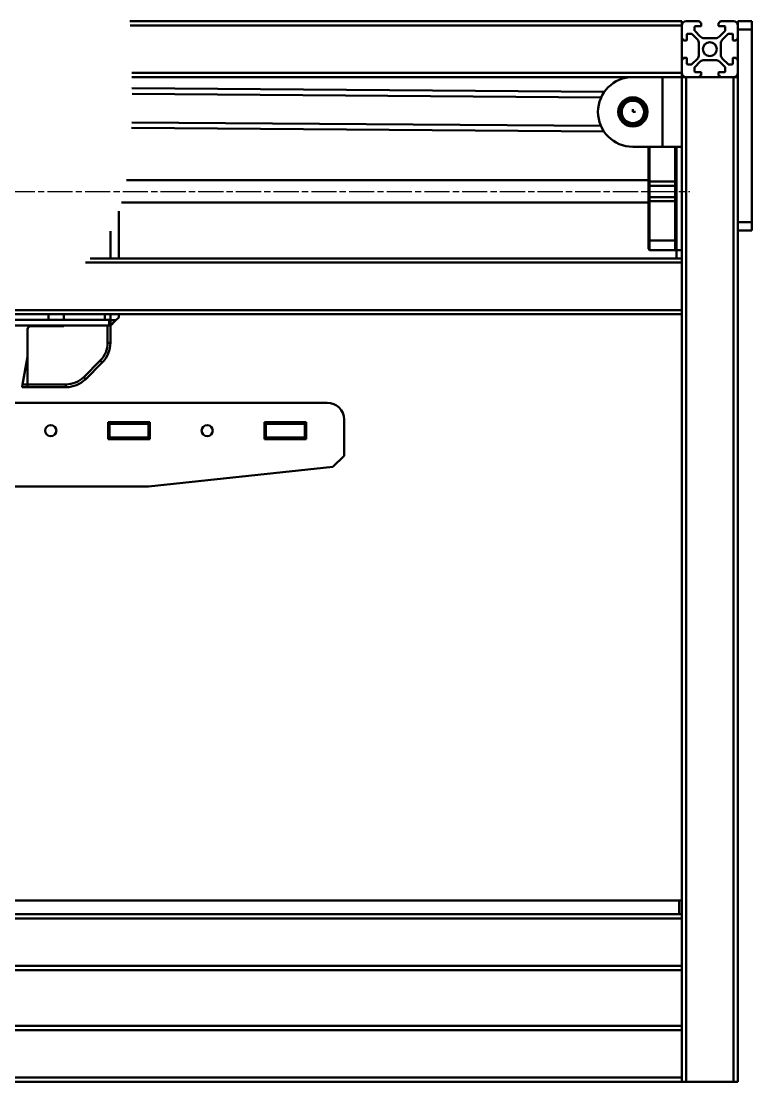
# Model space of a CAD drawing. Header units: millimetres. Extents: x -1615 to 4166, y 5 to 3174.
# Drawn here: x -623.2 to -448.8, y 2689.6 to 2942.9 of the extents above; entities that cross this region are included whole.
import ezdxf

# ---------------------------------------------------------------- set-up
doc = ezdxf.new("R2010")
doc.units = ezdxf.units.MM
doc.header["$LTSCALE"] = 0.25
doc.linetypes.add('ACAD_ISO08W100', pattern=[36, 24, -3, 6, -3])
doc.layers.add('duong tam', color=2, linetype='ACAD_ISO08W100', lineweight=25)
doc.layers.add('Net dam', color=7, linetype='Continuous', lineweight=50)

msp = doc.modelspace()

# ---------------------------------------------------------------- linework, layer by layer
at = {"layer": 'duong tam'}
msp.add_line((-706.94, 2902.263), (-463.61, 2902.263), dxfattribs=at)
at = {"layer": 'Net dam'}
for p, q in [((-465.474, 2942.93), (-597.27, 2942.93)), ((-465.474, 2941.93), (-597.229, 2941.93)), ((-465.474, 2942.93), (-465.474, 2941.93)), ((-465.474, 2941.93), (-465.474, 2938.797)), ((-461.34, 2942.93), (-464.473, 2942.93)), ((-462.474, 2940.692), (-462.474, 2941.597)), ((-462.34, 2941.73), (-461.007, 2941.73)), ((-461.207, 2942.73), (-461.207, 2942.797)), ((-461.007, 2942.597), (-461.074, 2942.597)), ((-460.873, 2941.863), (-460.873, 2942.463)), ((-456.74, 2942.463), (-456.74, 2941.863)), ((-456.54, 2942.597), (-456.607, 2942.597)), ((-456.607, 2941.73), (-455.274, 2941.73)), ((-456.407, 2942.797), (-456.407, 2942.73)), ((-453.14, 2942.93), (-456.274, 2942.93)), ((-455.14, 2941.597), (-455.14, 2940.692)), ((-452.14, 2942.93), (-448.807, 2942.93)), ((-452.14, 2941.93), (-452.14, 2942.93)), ((-452.14, 2938.797), (-452.14, 2941.93)), ((-448.807, 2942.93), (-448.807, 2940.93)), ((-465.474, 2938.797), (-465.474, 2938.663)), ((-464.274, 2938.463), (-464.274, 2939.797)), ((-464.14, 2939.93), (-463.236, 2939.93)), ((-463.142, 2939.891), (-461.797, 2938.547)), ((-461.09, 2939.254), (-462.434, 2940.598)), ((-457.466, 2938.863), (-460.147, 2938.863)), ((-455.179, 2940.598), (-456.523, 2939.254)), ((-455.816, 2938.547), (-454.472, 2939.891)), ((-454.378, 2939.93), (-453.474, 2939.93)), ((-453.34, 2939.797), (-453.34, 2938.463)), ((-448.807, 2940.93), (-452.14, 2940.93)), ((-452.14, 2940.93), (-452.14, 2894.93)), ((-448.807, 2940.93), (-448.807, 2894.93)), ((-465.474, 2938.663), (-465.474, 2938.53)), ((-465.474, 2938.53), (-465.474, 2938.463)), ((-465.474, 2938.463), (-465.474, 2938.33)), ((-465.474, 2938.33), (-465.474, 2937.604)), ((-465.474, 2937.604), (-465.474, 2934.923)), ((-465.34, 2938.663), (-465.274, 2938.663)), ((-465.14, 2938.53), (-465.14, 2938.463)), ((-465.007, 2938.33), (-464.407, 2938.33)), ((-461.407, 2937.604), (-461.407, 2934.923)), ((-456.207, 2934.923), (-456.207, 2937.604)), ((-453.207, 2938.33), (-452.607, 2938.33)), ((-452.473, 2938.463), (-452.473, 2938.53)), ((-452.34, 2938.663), (-452.274, 2938.663)), ((-465.474, 2934.923), (-465.474, 2934.197)), ((-465.474, 2934.197), (-465.474, 2934.063)), ((-465.474, 2934.063), (-465.474, 2933.997)), ((-465.474, 2933.997), (-465.474, 2933.863)), ((-465.474, 2933.863), (-465.474, 2933.73)), ((-465.474, 2933.73), (-465.474, 2930.597)), ((-465.274, 2933.863), (-465.34, 2933.863)), ((-465.14, 2934.063), (-465.14, 2933.997)), ((-464.407, 2934.197), (-465.007, 2934.197)), ((-464.274, 2932.73), (-464.274, 2934.063)), ((-461.797, 2933.98), (-463.142, 2932.636)), ((-460.147, 2933.663), (-457.466, 2933.663)), ((-454.472, 2932.636), (-455.816, 2933.98)), ((-453.34, 2934.063), (-453.34, 2932.73)), ((-452.607, 2934.197), (-453.207, 2934.197)), ((-452.473, 2933.997), (-452.473, 2934.063)), ((-452.274, 2933.863), (-452.34, 2933.863)), ((-452.14, 2930.597), (-452.14, 2933.73)), ((-463.236, 2932.597), (-464.14, 2932.597)), ((-462.474, 2930.93), (-462.474, 2931.834)), ((-462.434, 2931.929), (-461.09, 2933.273)), ((-456.523, 2933.273), (-455.179, 2931.929)), ((-455.14, 2931.834), (-455.14, 2930.93)), ((-453.474, 2932.597), (-454.378, 2932.597)), ((-465.474, 2930.597), (-596.831, 2930.597)), ((-477.19, 2929.597), (-596.809, 2929.597)), ((-470.14, 2929.597), (-477.19, 2929.597)), ((-470.14, 2929.597), (-470.14, 2912.93)), ((-470.14, 2929.597), (-465.474, 2929.597)), ((-465.474, 2930.597), (-465.474, 2929.597)), ((-465.474, 2929.597), (-465.474, 2912.93)), ((-465.474, 2929.597), (-464.473, 2929.597)), ((-464.473, 2929.597), (-461.34, 2929.597)), ((-464.473, 2689.597), (-464.473, 2929.597)), ((-461.007, 2930.797), (-462.34, 2930.797)), ((-461.34, 2929.597), (-461.207, 2929.597)), ((-461.207, 2929.73), (-461.207, 2929.797)), ((-461.207, 2929.597), (-461.074, 2929.597)), ((-461.074, 2929.93), (-461.007, 2929.93)), ((-461.074, 2929.597), (-461.007, 2929.597)), ((-461.007, 2929.597), (-460.873, 2929.597)), ((-460.873, 2930.063), (-460.873, 2930.663)), ((-460.873, 2929.597), (-460.147, 2929.597)), ((-460.147, 2929.597), (-457.466, 2929.597)), ((-457.466, 2929.597), (-456.74, 2929.597)), ((-456.74, 2930.663), (-456.74, 2930.063)), ((-456.74, 2929.597), (-456.607, 2929.597)), ((-455.274, 2930.797), (-456.607, 2930.797)), ((-456.607, 2929.93), (-456.54, 2929.93)), ((-456.607, 2929.597), (-456.54, 2929.597)), ((-456.54, 2929.597), (-456.407, 2929.597)), ((-456.407, 2929.797), (-456.407, 2929.73)), ((-456.407, 2929.597), (-456.274, 2929.597)), ((-456.274, 2929.597), (-453.14, 2929.597)), ((-453.14, 2689.597), (-453.14, 2929.597)), ((-453.14, 2929.597), (-452.14, 2929.597)), ((-484.007, 2926.057), (-596.763, 2926.912)), ((-596.763, 2926.912), (-484.007, 2926.056)), ((-596.75, 2925.579), (-484.769, 2924.729)), ((-478.294, 2924.382), (-478.221, 2924.339)), ((-475.878, 2924.222), (-475.805, 2924.256)), ((-480.266, 2922.587), (-480.305, 2922.672)), ((-477.19, 2921.263), (-477.19, 2921.93)), ((-477.19, 2921.263), (-476.524, 2921.263)), ((-473.954, 2922.367), (-473.997, 2922.293)), ((-484.821, 2917.913), (-596.819, 2918.763)), ((-484.079, 2916.574), (-596.864, 2917.43)), ((-596.864, 2917.43), (-484.079, 2916.574)), ((-477.19, 2912.93), (-470.14, 2912.93)), ((-473.474, 2904.528), (-473.474, 2912.93)), ((-473.207, 2912.93), (-473.207, 2904.609)), ((-465.474, 2912.93), (-470.14, 2912.93)), ((-467.074, 2904.609), (-467.074, 2912.93)), ((-466.807, 2888.263), (-466.807, 2912.93)), ((-465.474, 2888.263), (-465.474, 2912.93)), ((-473.474, 2904.93), (-598.089, 2904.93)), ((-473.474, 2904.528), (-473.207, 2904.609)), ((-473.474, 2903.59), (-473.474, 2904.528)), ((-473.474, 2900.937), (-473.474, 2903.59)), ((-473.474, 2903.59), (-473.207, 2903.59)), ((-473.207, 2904.609), (-473.207, 2903.59)), ((-473.207, 2904.609), (-467.074, 2904.609)), ((-473.207, 2903.59), (-473.207, 2900.937)), ((-467.074, 2903.59), (-473.207, 2903.59)), ((-467.074, 2903.59), (-467.074, 2904.609)), ((-466.807, 2904.528), (-467.074, 2904.609)), ((-467.074, 2900.937), (-467.074, 2903.59)), ((-466.807, 2903.59), (-467.074, 2903.59)), ((-473.474, 2900.937), (-473.207, 2900.937)), ((-473.474, 2899.999), (-473.474, 2900.937)), ((-473.207, 2900.937), (-467.074, 2900.937)), ((-473.207, 2900.937), (-473.207, 2899.917)), ((-467.074, 2899.917), (-467.074, 2900.937)), ((-466.807, 2900.937), (-467.074, 2900.937)), ((-599.286, 2899.597), (-473.474, 2899.597)), ((-473.474, 2899.999), (-473.207, 2899.917)), ((-473.474, 2890.659), (-473.474, 2899.999)), ((-467.074, 2899.917), (-473.207, 2899.917)), ((-473.207, 2899.917), (-473.207, 2890.577)), ((-466.807, 2899.999), (-467.074, 2899.917)), ((-467.074, 2890.577), (-467.074, 2899.917)), ((-452.14, 2894.93), (-448.807, 2894.93)), ((-452.14, 2893.93), (-452.14, 2894.93)), ((-452.14, 2689.597), (-452.14, 2893.93)), ((-448.807, 2894.93), (-448.807, 2892.93)), ((-473.474, 2890.659), (-473.207, 2890.577)), ((-473.474, 2888.53), (-473.474, 2890.659)), ((-467.074, 2890.577), (-473.207, 2890.577)), ((-473.207, 2890.577), (-473.207, 2888.263)), ((-466.807, 2890.659), (-467.074, 2890.577)), ((-467.074, 2888.263), (-467.074, 2890.577)), ((-448.807, 2892.93), (-452.14, 2892.93)), ((-473.474, 2888.53), (-473.207, 2888.263)), ((-473.207, 2888.263), (-467.074, 2888.263)), ((-467.074, 2888.263), (-466.807, 2888.53)), ((-465.474, 2888.263), (-466.807, 2888.263)), ((-466.807, 2886.263), (-466.807, 2888.263)), ((-465.474, 2887.263), (-465.474, 2888.263)), ((-606.735, 2886.263), (-465.474, 2886.263)), ((-465.474, 2886.263), (-465.474, 2887.263)), ((-465.474, 2886.263), (-465.474, 2885.263)), ((-607.883, 2885.263), (-465.474, 2885.263)), ((-465.474, 2882.13), (-465.474, 2885.263)), ((-465.474, 2882.13), (-465.474, 2881.997)), ((-465.474, 2881.997), (-465.474, 2881.863)), ((-465.474, 2881.863), (-465.474, 2881.797)), ((-465.474, 2881.797), (-465.474, 2881.663)), ((-465.474, 2877.53), (-465.474, 2881.663)), ((-465.474, 2877.53), (-465.474, 2877.397)), ((-465.474, 2877.397), (-465.474, 2877.33)), ((-465.474, 2877.33), (-465.474, 2877.197)), ((-465.474, 2877.197), (-465.474, 2877.063)), ((-465.474, 2873.93), (-465.474, 2877.063)), ((-710.14, 2873.93), (-465.474, 2873.93)), ((-710.14, 2872.93), (-465.474, 2872.93)), ((-616.709, 2872.93), (-616.709, 2871.597)), ((-613.047, 2872.93), (-613.047, 2871.597)), ((-613.044, 2871.597), (-613.044, 2872.93)), ((-603.244, 2871.597), (-603.244, 2872.93)), ((-601.911, 2872.93), (-601.911, 2871.597)), ((-601.911, 2872.93), (-601.911, 2871.53)), ((-599.911, 2872.197), (-599.911, 2872.93)), ((-465.474, 2873.93), (-465.474, 2872.93)), ((-465.474, 2729.597), (-465.474, 2872.93)), ((-642.242, 2871.597), (-602.242, 2871.597)), ((-602.242, 2871.597), (-602.242, 2870.263)), ((-601.911, 2871.597), (-602.242, 2871.597)), ((-601.913, 2871.597), (-601.913, 2866.118)), ((-600.578, 2871.53), (-601.911, 2871.53)), ((-599.911, 2872.197), (-600.578, 2871.53)), ((-642.242, 2870.263), (-602.242, 2870.263)), ((-621.712, 2869.357), (-621.713, 2869.357)), ((-621.713, 2869.357), (-621.713, 2862.725)), ((-621.712, 2862.725), (-621.712, 2869.357)), ((-620.973, 2870.097), (-620.972, 2870.097)), ((-620.972, 2870.097), (-613.046, 2870.097)), ((-613.047, 2870.263), (-613.047, 2870.097)), ((-613.046, 2870.097), (-613.046, 2870.263)), ((-602.579, 2866.118), (-602.579, 2870.263)), ((-601.911, 2870.197), (-601.913, 2870.197)), ((-602.579, 2866.118), (-601.913, 2866.118)), ((-622.868, 2856.177), (-621.713, 2862.725)), ((-622.867, 2856.177), (-621.712, 2862.725)), ((-621.712, 2862.725), (-621.713, 2862.725)), ((-621.712, 2856.177), (-621.712, 2862.725)), ((-608.278, 2857.934), (-604.337, 2861.875)), ((-603.865, 2861.404), (-607.806, 2857.463)), ((-622.985, 2855.51), (-622.986, 2855.51)), ((-622.985, 2855.51), (-621.713, 2855.51)), ((-622.867, 2856.177), (-621.712, 2856.177)), ((-612.52, 2855.51), (-621.713, 2855.51)), ((-621.712, 2856.177), (-612.52, 2856.177)), ((-612.52, 2856.177), (-612.52, 2855.51)), ((-666.14, 2851.793), (-550.14, 2851.793)), ((-546.14, 2847.793), (-546.14, 2839.126)), ((-602.14, 2846.793), (-602.474, 2847.126)), ((-592.474, 2847.126), (-602.474, 2847.126)), ((-602.474, 2843.126), (-602.474, 2847.126)), ((-592.807, 2846.793), (-602.14, 2846.793)), ((-602.14, 2846.793), (-602.14, 2843.46)), ((-592.807, 2846.793), (-592.474, 2847.126)), ((-592.807, 2843.46), (-592.807, 2846.793)), ((-592.474, 2843.126), (-592.474, 2847.126)), ((-564.807, 2846.793), (-565.14, 2847.126)), ((-555.14, 2847.126), (-565.14, 2847.126)), ((-565.14, 2843.126), (-565.14, 2847.126)), ((-564.807, 2846.793), (-564.807, 2843.46)), ((-555.473, 2846.793), (-564.807, 2846.793)), ((-555.473, 2846.793), (-555.14, 2847.126)), ((-555.473, 2843.46), (-555.473, 2846.793)), ((-555.14, 2843.126), (-555.14, 2847.126)), ((-602.474, 2843.126), (-602.14, 2843.46)), ((-592.474, 2843.126), (-602.474, 2843.126)), ((-602.14, 2843.46), (-592.807, 2843.46)), ((-592.474, 2843.126), (-592.807, 2843.46)), ((-565.14, 2843.126), (-564.807, 2843.46)), ((-555.14, 2843.126), (-565.14, 2843.126)), ((-564.807, 2843.46), (-555.473, 2843.46)), ((-555.14, 2843.126), (-555.473, 2843.46)), ((-546.14, 2839.126), (-548.807, 2836.46)), ((-548.807, 2836.46), (-592.807, 2831.793)), ((-592.807, 2831.793), (-710.14, 2831.793)), ((-466.14, 2732.93), (-709.474, 2732.93)), ((-466.14, 2729.597), (-466.14, 2732.93)), ((-466.14, 2732.93), (-465.474, 2732.93)), ((-465.474, 2728.597), (-710.14, 2728.597)), ((-466.14, 2729.597), (-709.474, 2729.597)), ((-465.474, 2729.597), (-466.14, 2729.597)), ((-465.474, 2729.597), (-465.474, 2728.597)), ((-465.474, 2725.463), (-465.474, 2728.597)), ((-465.474, 2725.463), (-465.474, 2725.33)), ((-465.474, 2725.33), (-465.474, 2725.197)), ((-465.474, 2725.197), (-465.474, 2725.13)), ((-465.474, 2725.13), (-465.474, 2724.997)), ((-465.474, 2720.863), (-465.474, 2724.997)), ((-465.474, 2720.863), (-465.474, 2720.73)), ((-465.474, 2720.73), (-465.474, 2720.663)), ((-465.474, 2720.663), (-465.474, 2720.53)), ((-465.474, 2720.53), (-465.474, 2720.397)), ((-465.474, 2717.263), (-465.474, 2720.397)), ((-465.474, 2717.263), (-710.14, 2717.263)), ((-465.474, 2716.263), (-710.14, 2716.263)), ((-465.474, 2717.263), (-465.474, 2716.263)), ((-465.474, 2702.93), (-465.474, 2716.263)), ((-465.474, 2702.93), (-710.14, 2702.93)), ((-465.474, 2701.93), (-710.14, 2701.93)), ((-465.474, 2702.93), (-465.474, 2701.93)), ((-465.474, 2698.797), (-465.474, 2701.93)), ((-465.474, 2698.797), (-465.474, 2698.663)), ((-465.474, 2698.663), (-465.474, 2698.53)), ((-465.474, 2698.53), (-465.474, 2698.463)), ((-465.474, 2698.463), (-465.474, 2698.33)), ((-465.474, 2694.197), (-465.474, 2698.33)), ((-465.474, 2694.197), (-465.474, 2694.063)), ((-465.474, 2694.063), (-465.474, 2693.997)), ((-465.474, 2693.997), (-465.474, 2693.863)), ((-465.474, 2693.863), (-465.474, 2693.73)), ((-465.474, 2690.597), (-465.474, 2693.73)), ((-465.474, 2690.597), (-710.14, 2690.597)), ((-465.474, 2690.597), (-465.474, 2689.597)), ((-465.474, 2689.597), (-710.14, 2689.597)), ((-464.473, 2689.597), (-465.474, 2689.597)), ((-461.34, 2689.597), (-464.473, 2689.597)), ((-461.207, 2689.597), (-461.34, 2689.597)), ((-461.074, 2689.597), (-461.207, 2689.597)), ((-461.007, 2689.597), (-461.074, 2689.597)), ((-460.873, 2689.597), (-461.007, 2689.597)), ((-460.147, 2689.597), (-460.873, 2689.597)), ((-457.466, 2689.597), (-460.147, 2689.597)), ((-456.74, 2689.597), (-457.466, 2689.597)), ((-456.607, 2689.597), (-456.74, 2689.597)), ((-456.54, 2689.597), (-456.607, 2689.597)), ((-456.407, 2689.597), (-456.54, 2689.597)), ((-456.274, 2689.597), (-456.407, 2689.597)), ((-453.14, 2689.597), (-456.274, 2689.597)), ((-452.14, 2689.597), (-453.14, 2689.597))]:
    msp.add_line(p, q, dxfattribs=at)
at = {"layer": 'Net dam', "flags": 128}
for points in [[(-599.912, 2897.561), (-599.912, 2897.054), (-599.912, 2895.468), (-599.912, 2893.861), (-599.912, 2892.27), (-599.912, 2890.729), (-599.912, 2889.275), (-599.912, 2887.94), (-599.912, 2886.755), (-599.912, 2886.263)], [(-601.911, 2886.263), (-601.911, 2886.508), (-601.911, 2888.444), (-601.91, 2890.453), (-601.91, 2892.504), (-601.91, 2892.78)], [(-601.911, 2871.53), (-601.911, 2871.27), (-601.911, 2871.02), (-601.911, 2870.789), (-601.911, 2870.587), (-601.911, 2870.421), (-601.911, 2870.298), (-601.911, 2870.222), (-601.911, 2870.197)], [(-604.337, 2861.875), (-604.245, 2861.783), (-604.156, 2861.695), (-604.075, 2861.613), (-604.003, 2861.542), (-603.945, 2861.483), (-603.901, 2861.44), (-603.874, 2861.413), (-603.865, 2861.404)], [(-608.278, 2857.934), (-608.186, 2857.842), (-608.097, 2857.754), (-608.016, 2857.672), (-607.944, 2857.601), (-607.886, 2857.542), (-607.842, 2857.498), (-607.815, 2857.472), (-607.806, 2857.463)]]:
    msp.add_lwpolyline(points, dxfattribs=at)
at = {"layer": 'Net dam'}
for centre, radius in [((-458.807, 2936.263), 1.667), ((-477.19, 2921.263), 3.5), ((-477.19, 2921.263), 3.333), ((-477.19, 2921.263), 3.267), ((-477.19, 2921.263), 2.833), ((-477.19, 2921.263), 2.667), ((-616.14, 2845.126), 1.333), ((-578.807, 2845.126), 1.333)]:
    msp.add_circle(centre, radius, dxfattribs=at)
for centre, radius, start, end in [((-464.474, 2941.93), 1, 90, 180), ((-462.34, 2941.597), 0.133, 90, 180), ((-461.34, 2942.797), 0.133, 0, 90), ((-461.074, 2942.73), 0.133, 180, 270), ((-461.007, 2942.463), 0.133, 0, 90), ((-461.007, 2941.863), 0.133, 270, 0), ((-456.607, 2942.463), 0.133, 90, 180), ((-456.607, 2941.863), 0.133, 180, 270), ((-456.54, 2942.73), 0.133, 270, 0), ((-456.274, 2942.797), 0.133, 90, 180), ((-455.274, 2941.597), 0.133, 0, 90), ((-453.14, 2941.93), 1, 0, 90), ((-465.34, 2938.797), 0.133, 180, 270), ((-464.14, 2939.797), 0.133, 90, 180), ((-463.236, 2939.797), 0.133, 45, 90), ((-462.34, 2940.692), 0.133, 180, 225), ((-460.147, 2940.197), 1.333, 225, 270), ((-457.466, 2940.197), 1.333, 270, 315), ((-455.274, 2940.692), 0.133, 315, 0), ((-454.378, 2939.797), 0.133, 90, 135), ((-453.474, 2939.797), 0.133, 0, 90), ((-452.274, 2938.797), 0.133, 270, 0), ((-465.274, 2938.53), 0.133, 0, 90), ((-465.007, 2938.463), 0.133, 180, 270), ((-464.407, 2938.463), 0.133, 270, 0), ((-462.74, 2937.604), 1.333, 0, 45), ((-454.874, 2937.604), 1.333, 135, 180), ((-453.207, 2938.463), 0.133, 180, 270), ((-452.607, 2938.463), 0.133, 270, 0), ((-452.34, 2938.53), 0.133, 90, 180), ((-465.34, 2933.73), 0.133, 90, 180), ((-465.274, 2933.997), 0.133, 270, 0), ((-465.007, 2934.063), 0.133, 90, 180), ((-464.407, 2934.063), 0.133, 0, 90), ((-462.74, 2934.923), 1.333, 315, 0), ((-460.147, 2932.33), 1.333, 90, 135), ((-457.466, 2932.33), 1.333, 45, 90), ((-454.874, 2934.923), 1.333, 180, 225), ((-453.207, 2934.063), 0.133, 90, 180), ((-452.607, 2934.063), 0.133, 0, 90), ((-452.34, 2933.997), 0.133, 180, 270), ((-452.274, 2933.73), 0.133, 0, 90), ((-464.14, 2932.73), 0.133, 180, 270), ((-463.236, 2932.73), 0.133, 270, 315), ((-462.34, 2931.834), 0.133, 135, 180), ((-455.274, 2931.834), 0.133, 0, 45), ((-454.378, 2932.73), 0.133, 225, 270), ((-453.474, 2932.73), 0.133, 270, 0), ((-477.19, 2921.263), 8.333, 90, 270), ((-464.474, 2930.597), 1, 180, 270), ((-462.34, 2930.93), 0.133, 180, 270), ((-461.34, 2929.73), 0.133, 270, 0), ((-461.074, 2929.797), 0.133, 90, 180), ((-461.007, 2930.663), 0.133, 0, 90), ((-461.007, 2930.063), 0.133, 270, 0), ((-456.607, 2930.663), 0.133, 90, 180), ((-456.607, 2930.063), 0.133, 180, 270), ((-456.54, 2929.797), 0.133, 0, 90), ((-456.274, 2929.73), 0.133, 180, 270), ((-455.274, 2930.93), 0.133, 270, 0), ((-453.14, 2930.597), 1, 270, 0), ((-620.973, 2869.357), 0.74, 90, 180.00541), ((-620.972, 2869.357), 0.74, 90, 180), ((-608.579, 2866.118), 6, 315, 0), ((-608.579, 2866.118), 6.667, 315, 0.00054), ((-612.52, 2862.177), 6, 270, 315), ((-612.52, 2862.177), 6.667, 270, 315), ((-550.14, 2847.793), 4, 0, 90)]:
    msp.add_arc(centre, radius, start, end, dxfattribs=at)
for centre, major_axis, ratio, start_param, end_param in [((-600.578, 2871.53), (1.333, 1.333), 0.0000315, 3.1416241, 4.7124205), ((-622.868, 2856.177), (0.118, 0.667), 0.0000611, 1.5708071, 3.1416034), ((-622.867, 2856.177), (0.118, 0.667), 0.0000611, 3.1416034, 4.7123997), ((-621.713, 2856.177), (0, 0.667), 0.000063, 3.1415927, 4.712389)]:
    msp.add_ellipse(centre, major_axis=major_axis, ratio=ratio, start_param=start_param, end_param=end_param, dxfattribs=at)
for points, knots in [([(-477.772, 2924.415), (-477.793, 2924.414), (-477.917, 2924.403), (-478.076, 2924.385), (-478.21, 2924.364), (-478.208, 2924.35), (-478.207, 2924.344)], [0, 0, 0, 0, 0.0731407, 0.423542, 0.7736619, 1, 1, 1, 1]), ([(-475.793, 2924.261), (-475.768, 2924.273), (-475.739, 2924.286), (-475.71, 2924.299), (-475.707, 2924.301)], [0, 0, 0, 0, 0.872588, 1, 1, 1, 1]), ([(-480.348, 2920.365), (-480.343, 2920.372), (-480.323, 2920.4), (-480.302, 2920.429), (-480.287, 2920.45)], [0, 0, 0, 0, 0.243873, 1, 1, 1, 1]), ([(-474.188, 2920.16), (-474.174, 2920.136), (-474.13, 2920.061), (-474.087, 2919.987), (-474.058, 2919.936)], [0, 0, 0, 0, 0.31915, 1, 1, 1, 1])]:
    msp.add_open_spline(points, degree=3, knots=knots, dxfattribs=at)

doc.saveas('drawing.dxf')
